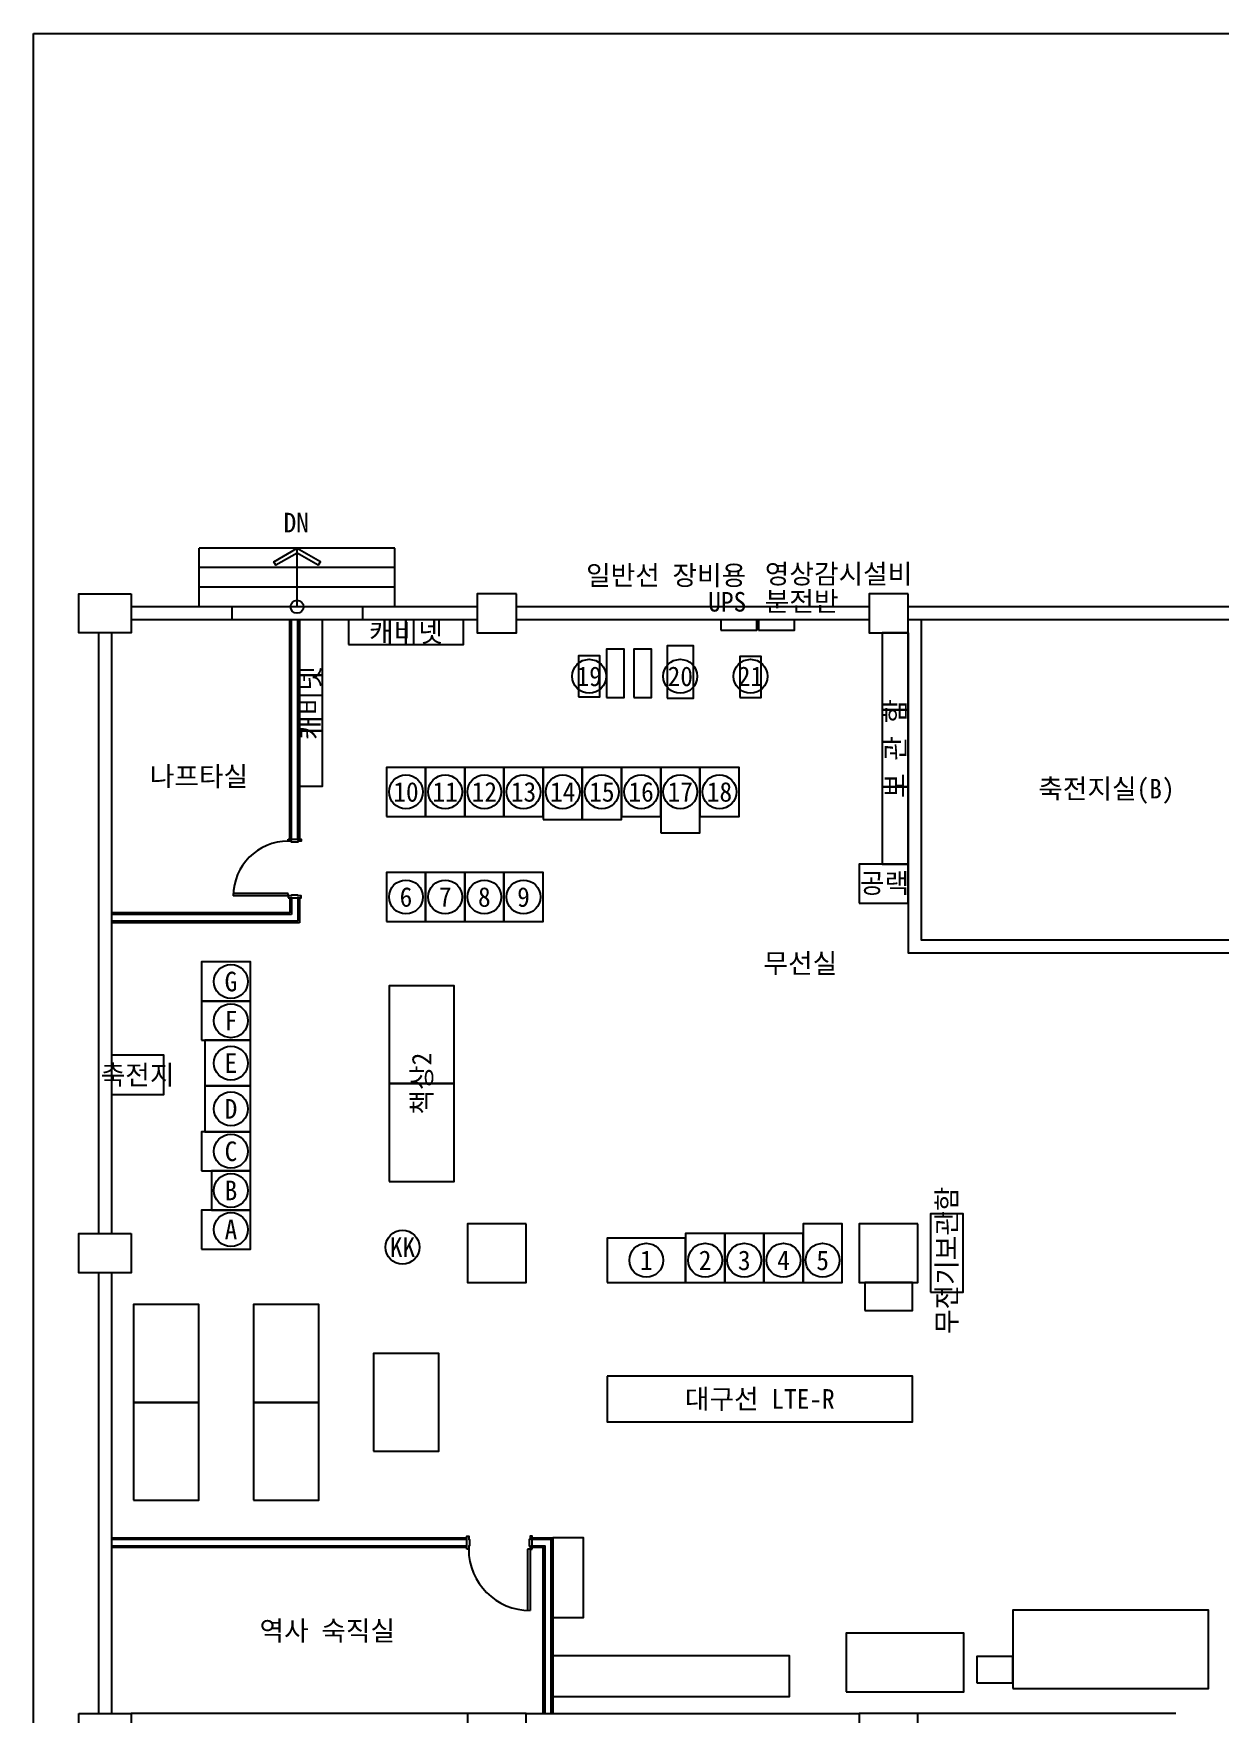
# Model space of a CAD drawing. Header units: millimetres. Extents: x -168211 to -88611, y 11020 to 97685.
# Drawn here: x -168211 to -150054, y 36891 to 62620 of the extents above; entities that cross this region are included whole.
import ezdxf
from ezdxf.enums import TextEntityAlignment as Align

# ---------------------------------------------------------------- set-up
doc = ezdxf.new("R2010")
doc.units = ezdxf.units.MM
for name, color, linetype in [('TN-SYMB', 1, 'Continuous'), ('TT-BASE', 253, 'Continuous'), ('TT-TEXT', 3, 'Continuous'), ('TZ-BASE', 253, 'Continuous')]:
    doc.layers.add(name, color=color, linetype=linetype)
doc.layers.add('TX-PAPR', color=2, linetype='Continuous', plot=False)
doc.styles.get("Standard").update_dxf_attribs({"font": 'GulimChe.ttf'})

msp = doc.modelspace()

# ---------------------------------------------------------------- linework, layer by layer
at = {"layer": 'TN-SYMB'}
for points in [[(-164139.2, 52791.2), (-163789.2, 52791.2), (-163789.2, 53641.2), (-164139.2, 53641.2)], [(-163389.2, 53261.2), (-162509.2, 53261.2), (-162509.2, 53641.2), (-163389.2, 53641.2)], [(-162509.2, 53261.2), (-161629.2, 53261.2), (-161629.2, 53641.2), (-162509.2, 53641.2)], [(-157689.2, 53481.2), (-157139.2, 53481.2), (-157139.2, 53641.2), (-157689.2, 53641.2)], [(-157109.2, 53481.2), (-156559.2, 53481.2), (-156559.2, 53641.2), (-157109.2, 53641.2)], [(-155219.2, 52261.2), (-154819.2, 52261.2), (-154819.2, 53441.2), (-155219.2, 53441.2)], [(-159869.2, 52461.2), (-159539.2, 52461.2), (-159539.2, 53091.2), (-159869.2, 53091.2)], [(-159439.2, 52451.2), (-159169.2, 52451.2), (-159169.2, 53191.2), (-159439.2, 53191.2)], [(-159019.2, 52451.2), (-158749.2, 52451.2), (-158749.2, 53191.2), (-159019.2, 53191.2)], [(-158509.2, 52441.2), (-158109.2, 52441.2), (-158109.2, 53241.2), (-158509.2, 53241.2)], [(-157399.2, 52451.2), (-157069.2, 52451.2), (-157069.2, 53081.2), (-157399.2, 53081.2)], [(-164139.2, 51941.2), (-163789.2, 51941.2), (-163789.2, 52791.2), (-164139.2, 52791.2)], [(-155219.2, 51081.2), (-154819.2, 51081.2), (-154819.2, 52261.2), (-155219.2, 52261.2)], [(-164139.2, 51091.2), (-163789.2, 51091.2), (-163789.2, 51941.2), (-164139.2, 51941.2)], [(-162809.2, 50631.2), (-162209.2, 50631.2), (-162209.2, 51381.2), (-162809.2, 51381.2)], [(-162209.2, 50631.2), (-161609.2, 50631.2), (-161609.2, 51381.2), (-162209.2, 51381.2)], [(-161609.2, 50631.2), (-161009.2, 50631.2), (-161009.2, 51381.2), (-161609.2, 51381.2)], [(-161009.2, 50631.2), (-160409.2, 50631.2), (-160409.2, 51381.2), (-161009.2, 51381.2)], [(-160409.2, 50581.2), (-159809.2, 50581.2), (-159809.2, 51381.2), (-160409.2, 51381.2)], [(-159809.2, 50581.2), (-159209.2, 50581.2), (-159209.2, 51381.2), (-159809.2, 51381.2)], [(-159209.2, 50631.2), (-158609.2, 50631.2), (-158609.2, 51381.2), (-159209.2, 51381.2)], [(-158609.2, 50381.2), (-158009.2, 50381.2), (-158009.2, 51381.2), (-158609.2, 51381.2)], [(-158009.2, 50631.2), (-157409.2, 50631.2), (-157409.2, 51381.2), (-158009.2, 51381.2)], [(-155219.2, 49901.2), (-154819.2, 49901.2), (-154819.2, 51081.2), (-155219.2, 51081.2)], [(-162809.2, 49021.2), (-162209.2, 49021.2), (-162209.2, 49771.2), (-162809.2, 49771.2)], [(-162209.2, 49021.2), (-161609.2, 49021.2), (-161609.2, 49771.2), (-162209.2, 49771.2)], [(-161609.2, 49021.2), (-161009.2, 49021.2), (-161009.2, 49771.2), (-161609.2, 49771.2)], [(-161009.2, 49021.2), (-160409.2, 49021.2), (-160409.2, 49771.2), (-161009.2, 49771.2)], [(-155569.2, 49301.2), (-154819.2, 49301.2), (-154819.2, 49901.2), (-155569.2, 49901.2)], [(-165639.2, 47801.2), (-164889.2, 47801.2), (-164889.2, 48401.2), (-165639.2, 48401.2)], [(-162769.2, 46537.2), (-161769.2, 46537.2), (-161769.2, 48037.2), (-162769.2, 48037.2)], [(-165639.2, 47201.2), (-164889.2, 47201.2), (-164889.2, 47801.2), (-165639.2, 47801.2)], [(-165589.2, 46501.2), (-164889.2, 46501.2), (-164889.2, 47201.2), (-165589.2, 47201.2)], [(-167019.2, 46371.2), (-166219.2, 46371.2), (-166219.2, 46971.2), (-167019.2, 46971.2)], [(-165589.2, 45801.2), (-164889.2, 45801.2), (-164889.2, 46501.2), (-165589.2, 46501.2)], [(-162769.2, 45037.2), (-161769.2, 45037.2), (-161769.2, 46537.2), (-162769.2, 46537.2)], [(-165639.2, 45201.2), (-164889.2, 45201.2), (-164889.2, 45801.2), (-165639.2, 45801.2)], [(-165489.2, 44601.2), (-164889.2, 44601.2), (-164889.2, 45201.2), (-165489.2, 45201.2)], [(-165639.2, 44001.2), (-164889.2, 44001.2), (-164889.2, 44601.2), (-165639.2, 44601.2)], [(-154479.2, 43341.2), (-153979.2, 43341.2), (-153979.2, 44541.2), (-154479.2, 44541.2)], [(-156429.2, 43491.2), (-155829.2, 43491.2), (-155829.2, 44391.2), (-156429.2, 44391.2)], [(-159429.2, 43491.2), (-158229.2, 43491.2), (-158229.2, 44171.2), (-159429.2, 44171.2)], [(-158229.2, 43491.2), (-157629.2, 43491.2), (-157629.2, 44241.2), (-158229.2, 44241.2)], [(-157629.2, 43491.2), (-157029.2, 43491.2), (-157029.2, 44241.2), (-157629.2, 44241.2)], [(-157029.2, 43491.2), (-156429.2, 43491.2), (-156429.2, 44241.2), (-157029.2, 44241.2)], [(-155484.2, 43061.2), (-154754.2, 43061.2), (-154754.2, 43491.2), (-155484.2, 43491.2)], [(-166679.2, 41655.5), (-165679.2, 41655.5), (-165679.2, 43155.5), (-166679.2, 43155.5)], [(-164843, 41655.5), (-163843, 41655.5), (-163843, 43155.5), (-164843, 43155.5)], [(-163006.9, 40905.5), (-162006.9, 40905.5), (-162006.9, 42405.5), (-163006.9, 42405.5)], [(-159429.2, 42057.7), (-159429.2, 41357.7), (-154754.2, 41357.7), (-154754.2, 42057.7)], [(-166679.2, 40155.5), (-165679.2, 40155.5), (-165679.2, 41655.5), (-166679.2, 41655.5)], [(-164843, 40155.5), (-163843, 40155.5), (-163843, 41655.5), (-164843, 41655.5)], [(-160259.2, 38361.2), (-159789.2, 38361.2), (-159789.2, 39581.2), (-160259.2, 39581.2)], [(-153219.2, 37271.2), (-150219.2, 37271.2), (-150219.2, 38471.2), (-153219.2, 38471.2)], [(-155769.2, 37221.2), (-153969.2, 37221.2), (-153969.2, 38121.2), (-155769.2, 38121.2)], [(-160259.2, 37151.2), (-156639.2, 37151.2), (-156639.2, 37771.2), (-160259.2, 37771.2)], [(-153769.2, 37361.2), (-153219.2, 37361.2), (-153219.2, 37761.2), (-153769.2, 37761.2)]]:
    msp.add_lwpolyline(points, close=True, dxfattribs=at)
at = {"layer": 'TT-BASE', "flags": 128}
for points in [[(-154619.2, 53641.2), (-154619.2, 48741.2), (-149019.2, 48741.2)], [(-154819.2, 53441.2), (-154819.2, 48541.2), (-149019.2, 48541.2)]]:
    msp.add_lwpolyline(points, dxfattribs=at)
at = {"layer": 'TT-TEXT'}
for centre in [(-159704.2, 52776.2), (-158309.2, 52776.2), (-157234.2, 52776.2), (-162509.2, 51006.2), (-161909.2, 51006.2), (-161309.2, 51006.2), (-160709.2, 51006.2), (-160109.2, 51006.2), (-159509.2, 51006.2), (-158909.2, 51006.2), (-158309.2, 51006.2), (-157709.2, 51006.2), (-162509.2, 49396.2), (-161909.2, 49396.2), (-161309.2, 49396.2), (-160709.2, 49396.2), (-165189.2, 48101.2), (-165189.2, 47501.2), (-165189.2, 46851.2), (-165189.2, 46151.2), (-165189.2, 45501.2), (-165189.2, 44901.2), (-165189.2, 44301.2), (-162562.6, 44032.3), (-158829.2, 43831.2), (-157929.2, 43831.2), (-157329.2, 43831.2), (-156729.2, 43831.2), (-156129.2, 43831.2)]:
    msp.add_circle(centre, 260, dxfattribs=at)
at = {"layer": 'TX-PAPR'}
msp.add_lwpolyline([(-168211, 62620.4), (-88611, 62620.4), (-88611, 11020.4), (-168211, 11020.4)], close=True, dxfattribs=at)
at = {"layer": 'TZ-BASE'}
for p, q in [((-162677.4, 54741.2), (-165677.4, 54741.2)), ((-165677.4, 53841.2), (-165677.4, 54741.2)), ((-164177.4, 53841.2), (-164177.4, 54741.2)), ((-162677.4, 53841.2), (-162677.4, 54741.2)), ((-162677.4, 54441.2), (-165677.4, 54441.2)), ((-162677.4, 54141.2), (-165677.4, 54141.2)), ((-165177.4, 53841.2), (-166719.2, 53841.2)), ((-163177.4, 53841.2), (-165177.4, 53841.2)), ((-165177.4, 53841.2), (-165177.4, 53641.2)), ((-161419.2, 53841.2), (-163177.4, 53841.2)), ((-163177.4, 53841.2), (-163177.4, 53641.2)), ((-155419.2, 53841.2), (-160819.2, 53841.2)), ((-149419.2, 53841.2), (-154819.2, 53841.2)), ((-163177.4, 53641.2), (-166719.2, 53641.2)), ((-164289.2, 50281.2), (-164289.2, 53641.2)), ((-164264.2, 50281.2), (-164264.2, 53641.2)), ((-164164.2, 50281.2), (-164164.2, 53641.2)), ((-164139.2, 53641.2), (-164139.2, 50281.2)), ((-161419.2, 53641.2), (-163177.4, 53641.2)), ((-155419.2, 53641.2), (-160819.2, 53641.2)), ((-149419.2, 53641.2), (-154819.2, 53641.2)), ((-167219.2, 53441.2), (-167219.2, 44241.2)), ((-167019.2, 53441.2), (-167019.2, 44241.2)), ((-164264.2, 50251.2), (-164264.2, 50236.2)), ((-164164.2, 50251.2), (-164164.2, 50236.2)), ((-164164.2, 50251.2), (-164164.2, 50236.2)), ((-164264.2, 49426.2), (-164264.2, 49411.2)), ((-164264.2, 49426.2), (-164264.2, 49411.2)), ((-164164.2, 49426.2), (-164164.2, 49411.2)), ((-164164.2, 49426.2), (-164164.2, 49411.2)), ((-164289.2, 49151.2), (-167019.2, 49151.2)), ((-164289.2, 49381.2), (-164289.2, 49151.2)), ((-164264.2, 49381.2), (-164264.2, 49126.2)), ((-164164.2, 49381.2), (-164164.2, 49026.2)), ((-164139.2, 49381.2), (-164139.2, 49001.2)), ((-164264.2, 49126.2), (-167019.2, 49126.2)), ((-164164.2, 49026.2), (-167019.2, 49026.2)), ((-164139.2, 49001.2), (-167019.2, 49001.2)), ((-167219.2, 43641.2), (-167219.2, 36891.2)), ((-167019.2, 43641.2), (-167019.2, 36891.2)), ((-161534.2, 39556.2), (-161549.2, 39556.2)), ((-161549.2, 39556.2), (-161534.2, 39556.2)), ((-161549.2, 39556.2), (-161534.2, 39556.2)), ((-161534.2, 39456.2), (-161549.2, 39456.2)), ((-161549.2, 39456.2), (-161534.2, 39456.2)), ((-161549.2, 39456.2), (-161534.2, 39456.2)), ((-160609.2, 39556.2), (-160624.2, 39556.2)), ((-160624.2, 39556.2), (-160609.2, 39556.2)), ((-160624.2, 39556.2), (-160609.2, 39556.2)), ((-160609.2, 39456.2), (-160624.2, 39456.2)), ((-160624.2, 39456.2), (-160609.2, 39456.2)), ((-160624.2, 39456.2), (-160609.2, 39456.2)), ((-167519.2, 36891.2), (-166719.2, 36891.2)), ((-167519.2, 35991.2), (-167519.2, 36891.2)), ((-166719.2, 36891.2), (-166719.2, 35991.2)), ((-161569.2, 36891.2), (-166719.2, 36891.2)), ((-160669.2, 36891.2), (-155569.2, 36891.2)), ((-150719.2, 36891.2), (-154669.2, 36891.2))]:
    msp.add_line(p, q, dxfattribs=at)
at = {"layer": 'TZ-BASE', "linetype": 'ByBlock'}
for p, q in [((-164314.2, 49451.2), (-165153.2, 49451.2)), ((-160649.2, 39406.2), (-160649.2, 38467.2))]:
    msp.add_line(p, q, dxfattribs=at)
at = {"layer": 'TZ-BASE'}
msp.add_lwpolyline([(-163819.8, 54532.3), (-163852.7, 54477.3), (-164177.4, 54664.3), (-164500.6, 54477.3), (-164532.8, 54532), (-164177.4, 54741.2)], close=True, dxfattribs=at)
for points in [[(-166719.2, 54041.2), (-166719.2, 53441.2), (-167519.2, 53441.2), (-167519.2, 54041.2), (-166719.2, 54041.2)], [(-166719.2, 44241.2), (-166719.2, 43641.2), (-167519.2, 43641.2), (-167519.2, 44241.2), (-166719.2, 44241.2)]]:
    msp.add_lwpolyline(points, dxfattribs=at)
at = {"layer": 'TZ-BASE', "flags": 128}
for points in [[(-160819.2, 54041.2), (-161419.2, 54041.2), (-161419.2, 53441.2), (-160819.2, 53441.2)], [(-154819.2, 54041.2), (-155419.2, 54041.2), (-155419.2, 53441.2), (-154819.2, 53441.2)], [(-160669.2, 44391.2), (-161569.2, 44391.2), (-161569.2, 43491.2), (-160669.2, 43491.2)], [(-154669.2, 44391.2), (-155569.2, 44391.2), (-155569.2, 43491.2), (-154669.2, 43491.2)], [(-160669.2, 36891.2), (-161569.2, 36891.2), (-161569.2, 35991.2), (-160669.2, 35991.2)], [(-154669.2, 36891.2), (-155569.2, 36891.2), (-155569.2, 35991.2), (-154669.2, 35991.2)]]:
    msp.add_lwpolyline(points, close=True, dxfattribs=at)
at = {"layer": 'TZ-BASE', "linetype": 'ByBlock'}
for points in [[(-164314.2, 50281.2), (-164114.2, 50281.2), (-164114.2, 50251.2), (-164164.2, 50251.2), (-164164.2, 50236.2), (-164264.2, 50236.2), (-164264.2, 50251.2), (-164314.2, 50251.2)], [(-164314.2, 49381.2), (-164114.2, 49381.2), (-164114.2, 49411.2), (-164164.2, 49411.2), (-164164.2, 49426.2), (-164264.2, 49426.2), (-164264.2, 49411.2), (-164314.2, 49411.2)], [(-161579.2, 39406.2), (-161579.2, 39606.2), (-161549.2, 39606.2), (-161549.2, 39556.2), (-161534.2, 39556.2), (-161534.2, 39456.2), (-161549.2, 39456.2), (-161549.2, 39406.2)], [(-160579.2, 39406.2), (-160579.2, 39606.2), (-160609.2, 39606.2), (-160609.2, 39556.2), (-160624.2, 39556.2), (-160624.2, 39456.2), (-160609.2, 39456.2), (-160609.2, 39406.2)]]:
    msp.add_lwpolyline(points, close=True, dxfattribs=at)
for points in [[(-164314.2, 49411.2), (-165154.2, 49411.2, -0.4499216)], [(-160609.2, 39406.2), (-160609.2, 38466.2, -0.4499216)]]:
    msp.add_lwpolyline(points, format="xyb", dxfattribs=at)
for points in [[(-164314.2, 49411.2), (-164314.2, 49451.2)], [(-160609.2, 39406.2), (-160649.2, 39406.2)]]:
    msp.add_lwpolyline(points, dxfattribs=at)
at = {"layer": 'TZ-BASE', "flags": 128}
for points in [[(-167019.2, 39581.2), (-161579.2, 39581.2)], [(-161579.2, 39556.2), (-167019.2, 39556.2)], [(-167019.2, 39456.2), (-161579.2, 39456.2)], [(-161579.2, 39431.2), (-167019.2, 39431.2)], [(-161579.2, 39431.2), (-161579.2, 39581.2)], [(-160579.2, 39581.2), (-160259.2, 39581.2)], [(-160579.2, 39431.2), (-160579.2, 39581.2)], [(-160284.2, 36891.2), (-160284.2, 39556.2), (-160579.2, 39556.2)], [(-160579.2, 39456.2), (-160384.2, 39456.2), (-160384.2, 36891.2)], [(-160409.2, 36891.2), (-160409.2, 39431.2), (-160579.2, 39431.2)], [(-160259.2, 39581.2), (-160259.2, 36891.2)]]:
    msp.add_lwpolyline(points, dxfattribs=at)
at = {"layer": 'TZ-BASE'}
msp.add_circle((-164177.4, 53841.2), 100, dxfattribs=at)
at = {"layer": 'TZ-BASE', "linetype": 'ByBlock'}
for centre, radius, start, end in [((-164314.2, 49411.2), 840, 90, 180), ((-160609.2, 39406.2), 940, 180, 270)]:
    msp.add_arc(centre, radius, start, end, dxfattribs=at)

# ---------------------------------------------------------------- texts
at = {"layer": 'TT-TEXT'}
for s, p in [('일반선 장비용', (-157299.2, 54323.3)), ('UPS', (-157299.2, 53917.6))]:
    msp.add_text(s, height=300, dxfattribs=at).set_placement(p, align=Align.MIDDLE_RIGHT)
for s, p in [('영상감시설비', (-157014.9, 54346.2)), ('분전반', (-157014.9, 53924))]:
    msp.add_text(s, height=300, dxfattribs=at).set_placement(p, align=Align.MIDDLE_LEFT)
for s, p in [('캐비넷', (-162509.2, 53451.2)), ('19', (-159704.2, 52776.2)), ('20', (-158309.2, 52776.2)), ('21', (-157234.2, 52776.2)), ('10', (-162509.2, 51006.2)), ('11', (-161909.2, 51006.2)), ('12', (-161309.2, 51006.2)), ('13', (-160709.2, 51006.2)), ('14', (-160109.2, 51006.2)), ('15', (-159509.2, 51006.2)), ('16', (-158909.2, 51006.2)), ('17', (-158309.2, 51006.2)), ('18', (-157709.2, 51006.2)), ('공랙', (-155182.4, 49607.4)), ('6', (-162509.2, 49396.2)), ('7', (-161909.2, 49396.2)), ('8', (-161309.2, 49396.2)), ('9', (-160709.2, 49396.2)), ('G', (-165189.2, 48101.2)), ('F', (-165189.2, 47501.2)), ('축전지', (-166619.2, 46671.2)), ('E', (-165189.2, 46851.2)), ('D', (-165189.2, 46151.2)), ('C', (-165189.2, 45501.2)), ('B', (-165189.2, 44901.2)), ('A', (-165189.2, 44301.2)), ('KK', (-162562.6, 44032.3)), ('1', (-158829.2, 43831.2)), ('2', (-157929.2, 43831.2)), ('3', (-157329.2, 43831.2)), ('4', (-156729.2, 43831.2)), ('5', (-156129.2, 43831.2)), ('대구선 LTE-R', (-157091.7, 41707.7))]:
    msp.add_text(s, height=300, dxfattribs=at).set_placement(p, align=Align.MIDDLE_CENTER)
for s, p in [('캐비넷', (-163979.7, 52366.2)), ('보 관 함', (-155019.2, 51671.2)), ('책상2', (-162269.2, 46537.2)), ('무전기보관함', (-154229.2, 43831.2))]:
    msp.add_text(s, height=300, rotation=90, dxfattribs=at).set_placement(p, align=Align.MIDDLE_CENTER)
at = {"layer": 'TZ-BASE'}
msp.add_text('DN', height=300, dxfattribs=at).set_placement((-164383.3, 54980.6))
for s, p in [('나프타실', (-165679.5, 51247.8)), ('축전지실(B)', (-151784.6, 51034.8)), ('무선실', (-156470, 48383.7)), ('역사 숙직실', (-163714.2, 38161.2))]:
    msp.add_text(s, height=300, dxfattribs=at).set_placement(p, align=Align.MIDDLE)

doc.saveas('drawing.dxf')
